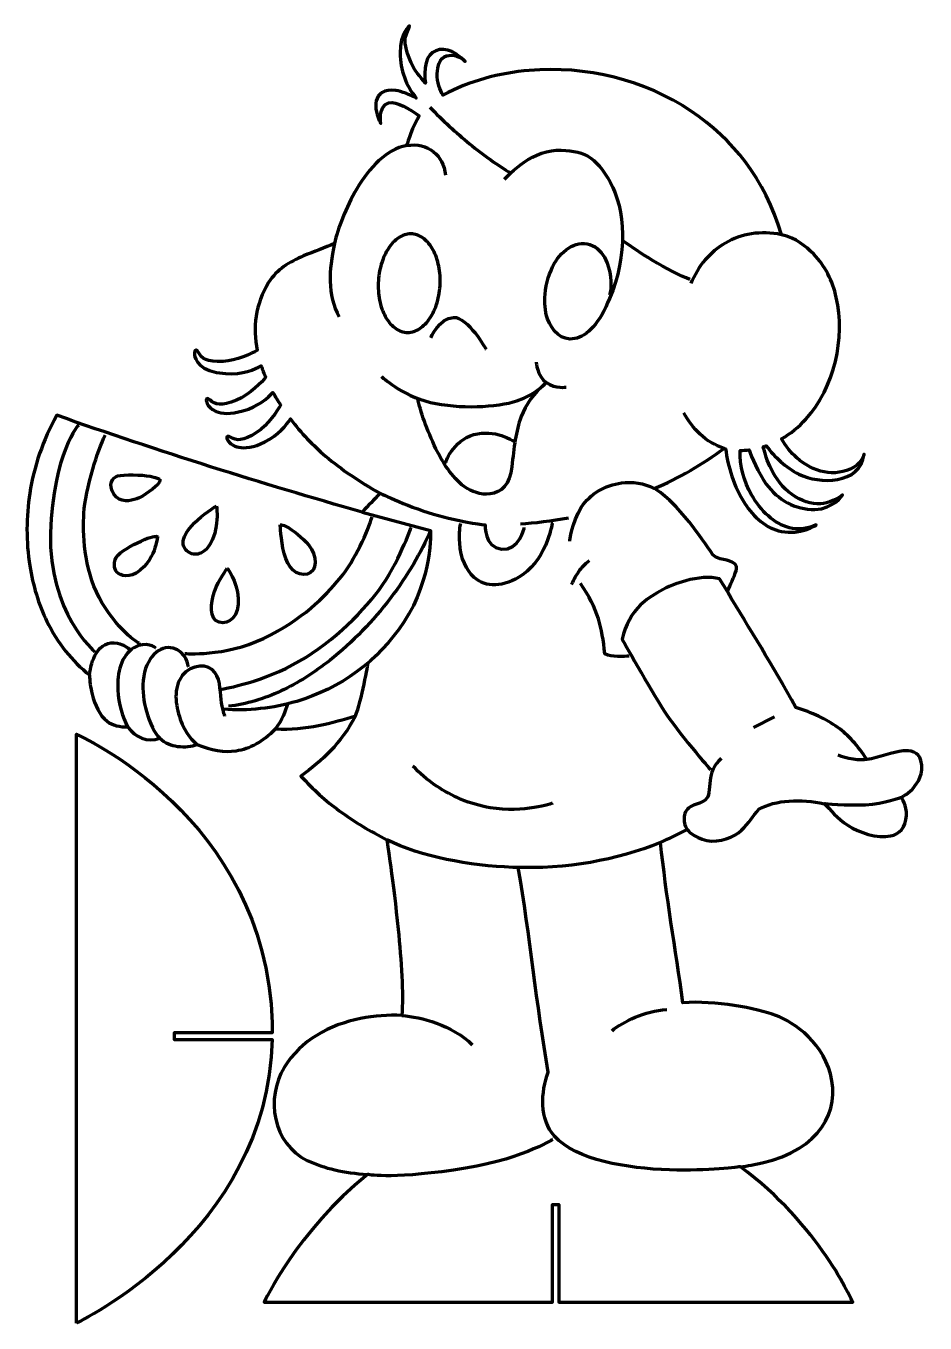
# Model space of a CAD drawing. Header units: centimetres. Extents: x -24.5 to 18.2, y -15.3 to 15.8.
# Drawn here: x -24.52 to -3, y -15.31 to 15.74 of the extents above; entities that cross this region are included whole.
import ezdxf

# ---------------------------------------------------------------- set-up
doc = ezdxf.new("R2010")
doc.units = ezdxf.units.CM
doc.header["$MEASUREMENT"] = 0
doc.layers.add('Camada 1', color=7, linetype='Continuous')

msp = doc.modelspace()

# ---------------------------------------------------------------- linework, layer by layer
at = {"layer": 'Camada 1', "color": 240, "lineweight": 211}
for points, knots in [([(-15.4063, 12.87787), (-15.4063, 12.87787), (-15.32201, 13.20034), (-15.15821, 13.50273), (-15.15821, 13.50273), (-15.14138, 13.5338), (-15.12536, 13.56238), (-15.11013, 13.5887), (-15.11013, 13.5887), (-15.31661, 13.73753), (-15.65253, 13.94926), (-15.83273, 13.8992), (-15.83273, 13.8992), (-16.10489, 13.82359), (-16.02929, 13.40781), (-16.02929, 13.40781), (-16.02929, 13.40781), (-16.12974, 13.59011), (-16.17446, 13.79002), (-16.13882, 13.94366), (-16.13882, 13.94366), (-16.09816, 14.11893), (-15.9529, 14.23403), (-15.6664, 14.19405), (-15.6664, 14.19405), (-15.52425, 14.17422), (-15.34065, 14.09597), (-15.17904, 14.0142), (-15.17904, 14.0142), (-15.43249, 14.31517), (-15.55805, 14.67659), (-15.56431, 15.08989), (-15.56431, 15.08989), (-15.57187, 15.58885), (-15.33751, 15.74005), (-15.33751, 15.74005), (-15.33751, 15.74005), (-15.33751, 15.74005), (-15.40556, 15.58885), (-15.43579, 15.47545), (-15.43579, 15.47545), (-15.46602, 15.36204), (-15.44336, 15.19572), (-15.2997, 14.85552), (-15.2997, 14.85552), (-15.23019, 14.69087), (-15.08808, 14.51207), (-14.95992, 14.37138), (-14.95992, 14.37138), (-14.97131, 14.44728), (-14.97844, 14.52545), (-14.97844, 14.60229), (-14.97844, 14.60229), (-14.97844, 14.98785), (-14.79698, 15.19198), (-14.52482, 15.17687), (-14.52482, 15.17687), (-14.25266, 15.16175), (-14.01074, 14.88959), (-14.01074, 14.88959), (-14.01074, 14.88959), (-14.01074, 14.88959), (-14.15438, 15.04834), (-14.32826, 15.04078), (-14.32826, 15.04078), (-14.50215, 15.03323), (-14.65334, 14.99165), (-14.67603, 14.59852), (-14.67603, 14.59852), (-14.68829, 14.38612), (-14.61227, 14.20687), (-14.53978, 14.0869), (-14.53978, 14.0869), (-13.90216, 14.42078), (-13.19558, 14.6141), (-12.47352, 14.67607), (-12.47352, 14.67607), (-11.11788, 14.79245), (-9.70766, 14.44615), (-8.59698, 13.69921), (-8.59698, 13.69921), (-7.60792, 13.03405), (-6.83182, 12.08445), (-6.43526, 10.74338), (-6.43526, 10.74338), (-6.08002, 10.6526), (-5.86063, 10.47529), (-5.66496, 10.27606), (-5.66496, 10.27606), (-5.39149, 9.99763), (-5.21634, 9.63683), (-5.1256, 9.24146), (-5.1256, 9.24146), (-4.90302, 8.27167), (-5.16751, 7.08765), (-5.85092, 6.3304), (-5.85092, 6.3304), (-6.02006, 6.143), (-6.21486, 5.98174), (-6.43428, 5.85632), (-6.43428, 5.85632), (-6.34046, 5.68452), (-6.21449, 5.52767), (-6.06778, 5.39857), (-6.06778, 5.39857), (-5.68666, 5.06322), (-5.16551, 4.91512), (-4.70419, 5.1787), (-4.70419, 5.1787), (-4.49251, 5.29965), (-4.46227, 5.48866), (-4.46227, 5.48866), (-4.46227, 5.48866), (-4.50143, 5.12567), (-4.77154, 4.94201), (-5.09519, 4.88325), (-5.09519, 4.88325), (-5.4084, 4.82637), (-5.7718, 4.88643), (-6.02456, 5.014), (-6.02456, 5.014), (-6.33427, 5.17031), (-6.60118, 5.42126), (-6.80165, 5.68929), (-6.80165, 5.68929), (-6.82504, 5.68119), (-6.84864, 5.67345), (-6.87247, 5.66611), (-6.87247, 5.66611), (-6.83609, 5.51158), (-6.68985, 4.93911), (-6.26917, 4.5852), (-6.26917, 4.5852), (-6.04635, 4.41184), (-5.81599, 4.30721), (-5.58126, 4.30063), (-5.58126, 4.30063), (-5.38216, 4.29506), (-5.1799, 4.36001), (-4.97637, 4.51339), (-4.97637, 4.51339), (-4.97637, 4.51339), (-5.18427, 4.17697), (-5.64166, 4.16562), (-5.64166, 4.16562), (-6.09905, 4.15428), (-6.53, 4.39996), (-6.80216, 4.77418), (-6.80216, 4.77418), (-7.00371, 5.05132), (-7.15133, 5.41959), (-7.21439, 5.59207), (-7.21439, 5.59207), (-7.28485, 5.58371), (-7.3564, 5.5796), (-7.42884, 5.58024), (-7.42884, 5.58024), (-7.4379, 5.21076), (-7.33164, 4.83457), (-7.15319, 4.51648), (-7.15319, 4.51648), (-6.93371, 4.12526), (-6.60503, 3.82191), (-6.24742, 3.72698), (-6.24742, 3.72698), (-6.05492, 3.67589), (-5.84315, 3.69269), (-5.60986, 3.79527), (-5.60986, 3.79527), (-5.60986, 3.79527), (-5.99234, 3.54492), (-6.44014, 3.63883), (-6.44014, 3.63883), (-6.80838, 3.71605), (-7.10028, 3.97769), (-7.31723, 4.31215), (-7.31723, 4.31215), (-7.57386, 4.70776), (-7.7257, 5.20533), (-7.77521, 5.62016), (-7.77521, 5.62016), (-7.78551, 5.62247), (-7.79582, 5.62487), (-7.80615, 5.62739), (-7.80615, 5.62739), (-8.31205, 5.26163), (-8.90492, 4.90205), (-9.48199, 4.66973), (-9.48199, 4.66973), (-9.21965, 4.51866), (-8.9189, 4.20135), (-8.65006, 3.86746), (-8.65006, 3.86746), (-8.42514, 3.58811), (-8.22252, 3.29713), (-8.0834, 3.08213), (-8.0834, 3.08213), (-8.00412, 2.99785), (-7.89594, 2.98449), (-7.78728, 2.96243), (-7.78728, 2.96243), (-7.67861, 2.94038), (-7.52899, 2.88526), (-7.51639, 2.78918), (-7.51639, 2.78918), (-7.50378, 2.6931), (-7.60615, 2.48993), (-7.67546, 2.32927), (-7.67546, 2.32927), (-7.74476, 2.16862), (-7.73216, 2.20012), (-7.73216, 2.20012), (-7.73216, 2.20012), (-7.18721, 1.2761), (-6.65171, 0.44971), (-6.09731, -0.57197), (-6.09731, -0.57197), (-5.69442, -0.70507), (-5.3713, -0.84696), (-5.09084, -1.05165), (-5.09084, -1.05165), (-4.83166, -1.24078), (-4.60887, -1.48354), (-4.39317, -1.82251), (-4.39317, -1.82251), (-4.10375, -1.77365), (-3.76616, -1.63654), (-3.52745, -1.61246), (-3.52745, -1.61246), (-3.35443, -1.595), (-3.16112, -1.63343), (-3.09853, -1.84139), (-3.09853, -1.84139), (-3.00088, -2.16584), (-3.19932, -2.38635), (-3.27807, -2.4966), (-3.27807, -2.4966), (-3.35682, -2.60685), (-3.56788, -2.7297), (-3.56788, -2.7297), (-3.56788, -2.7297), (-3.56788, -2.7297), (-3.43217, -2.92674), (-3.44494, -3.15803), (-3.44494, -3.15803), (-3.4616, -3.46061), (-3.61788, -3.60364), (-3.82649, -3.6496), (-3.82649, -3.6496), (-4.14658, -3.72015), (-4.58995, -3.56219), (-4.84116, -3.40168), (-4.84116, -3.40168), (-5.11505, -3.22669), (-5.26683, -3.01489), (-5.41064, -2.87774), (-5.41064, -2.87774), (-5.97511, -2.76068), (-6.57465, -2.78055), (-6.9762, -3.00998), (-6.9762, -3.00998), (-7.1289, -3.17641), (-7.21245, -3.34075), (-7.39201, -3.51084), (-7.39201, -3.51084), (-7.57156, -3.68094), (-7.91491, -3.81955), (-8.22677, -3.75655), (-8.22677, -3.75655), (-8.53862, -3.69354), (-8.69297, -3.49824), (-8.69297, -3.49824), (-8.69297, -3.49824), (-8.90613, -3.60114), (-9.11928, -3.70403), (-9.33244, -3.80692), (-9.33244, -3.80692), (-9.2012, -5.06589), (-8.97545, -6.36264), (-8.79697, -7.64051), (-8.79697, -7.64051), (-8.03257, -7.58905), (-7.02665, -7.76956), (-6.57304, -7.94596), (-6.57304, -7.94596), (-6.11944, -8.12236), (-5.38863, -8.61372), (-5.23113, -9.50833), (-5.23113, -9.50833), (-5.07363, -10.40294), (-5.67846, -11.27855), (-7.16529, -11.53055), (-7.16529, -11.53055), (-7.2507, -11.54502), (-7.33606, -11.55797), (-7.42121, -11.56963), (-7.42121, -11.56963), (-5.53828, -12.94786), (-4.72969, -14.81359), (-4.72969, -14.81359), (-4.72969, -14.81359), (-4.72969, -14.81359), (-11.76852, -14.81359), (-11.76852, -14.81359), (-11.76852, -14.81359), (-11.76852, -14.81359), (-11.76852, -12.46824), (-11.76852, -12.46824), (-11.76852, -12.46824), (-11.76852, -12.46824), (-11.92129, -12.46824), (-11.92129, -12.46824), (-11.92129, -12.46824), (-11.92129, -12.46824), (-11.92129, -14.81359), (-11.92129, -14.81359), (-11.92129, -14.81359), (-11.92129, -14.81359), (-18.82295, -14.81359), (-18.82295, -14.81359), (-18.82295, -14.81359), (-18.82295, -14.81359), (-18.02885, -13.10538), (-16.34822, -11.75066), (-16.34822, -11.75066), (-16.90727, -11.71545), (-17.38233, -11.61035), (-17.78719, -11.41712), (-17.78719, -11.41712), (-18.61879, -11.0202), (-18.78889, -9.92401), (-18.34159, -9.19319), (-18.34159, -9.19319), (-17.94086, -8.53849), (-17.25053, -8.16862), (-16.51362, -8.01948), (-16.51362, -8.01948), (-16.18633, -7.95324), (-15.84982, -7.93053), (-15.52542, -7.94574), (-15.52542, -7.94574), (-15.48556, -7.42915), (-15.53782, -6.63578), (-15.61373, -5.87702), (-15.61373, -5.87702), (-15.72409, -4.77374), (-15.8845, -3.74355), (-15.8845, -3.74355), (-15.8845, -3.74355), (-16.27352, -3.54009), (-16.65723, -3.31534), (-17.02289, -3.0467), (-17.02289, -3.0467), (-17.3461, -2.80922), (-17.65524, -2.53745), (-17.94147, -2.21572), (-17.94147, -2.21572), (-17.4253, -1.83238), (-16.9928, -1.46431), (-16.63736, -0.77291), (-16.63736, -0.77291), (-17.17916, -0.94091), (-17.80921, -1.11625), (-18.55262, -1.08895), (-18.55262, -1.08895), (-18.847, -1.39434), (-19.16503, -1.55913), (-19.49326, -1.6108), (-19.49326, -1.6108), (-19.77495, -1.65517), (-20.0781, -1.60693), (-20.43, -1.45964), (-20.43, -1.45964), (-20.55413, -1.50343), (-20.72139, -1.52923), (-20.89278, -1.50494), (-20.89278, -1.50494), (-21.03976, -1.48411), (-21.18978, -1.42641), (-21.31829, -1.31158), (-21.31829, -1.31158), (-21.62842, -1.41965), (-21.89571, -1.29204), (-22.09006, -1.03753), (-22.09006, -1.03753), (-22.26672, -1.04632), (-22.45262, -1.00219), (-22.57837, -0.90561), (-22.57837, -0.90561), (-22.76096, -0.76537), (-22.87584, -0.51268), (-22.93893, -0.25566), (-22.93893, -0.25566), (-22.97823, -0.09556), (-22.99745, 0.06623), (-23.00043, 0.20357), (-23.00043, 0.20357), (-23.41973, 0.5286), (-23.76765, 0.97821), (-24.01922, 1.48694), (-24.01922, 1.48694), (-24.22216, 1.89731), (-24.35712, 2.34963), (-24.43062, 2.81414), (-24.43062, 2.81414), (-24.5225, 3.39481), (-24.51837, 3.9946), (-24.43092, 4.55547), (-24.43092, 4.55547), (-24.33112, 5.19556), (-24.11693, 5.81675), (-23.7856, 6.42022), (-23.7856, 6.42022), (-22.55673, 5.98826), (-21.32065, 5.57478), (-20.07694, 5.18098), (-20.07694, 5.18098), (-18.88223, 4.80271), (-17.68045, 4.44259), (-16.47119, 4.10172), (-16.47119, 4.10172), (-16.31998, 4.26446), (-16.20197, 4.39145), (-16.05076, 4.5542), (-16.05076, 4.5542), (-16.54377, 4.83442), (-16.97174, 5.12067), (-17.35013, 5.44355), (-17.35013, 5.44355), (-17.64609, 5.69608), (-17.93816, 5.9985), (-18.19386, 6.33247), (-18.19386, 6.33247), (-18.28828, 6.17964), (-18.47251, 5.95517), (-18.80496, 5.78434), (-18.80496, 5.78434), (-19.36072, 5.49875), (-19.61567, 5.72114), (-19.66976, 5.79014), (-19.66976, 5.79014), (-19.72385, 5.85913), (-19.74339, 5.96621), (-19.61414, 5.88904), (-19.61414, 5.88904), (-19.48488, 5.81184), (-19.33265, 5.79227), (-19.00219, 6.00577), (-19.00219, 6.00577), (-18.72624, 6.18407), (-18.49551, 6.54697), (-18.42688, 6.66187), (-18.42688, 6.66187), (-18.42688, 6.66187), (-18.43289, 6.67111), (-18.43289, 6.67111), (-18.43289, 6.67111), (-18.49573, 6.76819), (-18.55499, 6.86718), (-18.61003, 6.96776), (-18.61003, 6.96776), (-18.72663, 6.83498), (-18.95463, 6.63443), (-19.33358, 6.52397), (-19.33358, 6.52397), (-19.93345, 6.3491), (-20.14152, 6.61585), (-20.18152, 6.69387), (-20.18152, 6.69387), (-20.22154, 6.77187), (-20.2204, 6.88072), (-20.10815, 6.7804), (-20.10815, 6.7804), (-19.99589, 6.68008), (-19.85014, 6.63195), (-19.48517, 6.77883), (-19.48517, 6.77883), (-19.16621, 6.9072), (-18.85742, 7.24351), (-18.78462, 7.32628), (-18.78462, 7.32628), (-18.82402, 7.41869), (-18.85943, 7.51197), (-18.89034, 7.60586), (-18.89034, 7.60586), (-19.0375, 7.51903), (-19.33013, 7.3911), (-19.74879, 7.41648), (-19.74879, 7.41648), (-20.37249, 7.45428), (-20.47834, 7.77559), (-20.48969, 7.86252), (-20.48969, 7.86252), (-20.50103, 7.94946), (-20.46323, 8.05154), (-20.39141, 7.91923), (-20.39141, 7.91923), (-20.31959, 7.78692), (-20.19862, 7.69243), (-19.80549, 7.70754), (-19.80549, 7.70754), (-19.48668, 7.7198), (-19.11569, 7.9036), (-18.98681, 7.97265), (-18.98681, 7.97265), (-19.09318, 8.51703), (-19.03644, 9.07833), (-18.71586, 9.59521), (-18.71586, 9.59521), (-18.51671, 9.91632), (-18.20613, 10.09503), (-17.87995, 10.23419), (-17.87995, 10.23419), (-17.62752, 10.34189), (-17.3657, 10.42593), (-17.13893, 10.53401), (-17.13893, 10.53401), (-17.05575, 10.88782), (-16.86781, 11.39404), (-16.6005, 11.84268), (-16.6005, 11.84268), (-16.29625, 12.3533), (-15.89779, 12.7882), (-15.4063, 12.87787)], [0, 0, 0, 0, 0.00757576, 0.00757576, 0.00757576, 0.00757576, 0.01515152, 0.01515152, 0.01515152, 0.01515152, 0.02272727, 0.02272727, 0.02272727, 0.02272727, 0.03030303, 0.03030303, 0.03030303, 0.03030303, 0.03787879, 0.03787879, 0.03787879, 0.03787879, 0.04545455, 0.04545455, 0.04545455, 0.04545455, 0.0530303, 0.0530303, 0.0530303, 0.0530303, 0.06060606, 0.06060606, 0.06060606, 0.06060606, 0.06818182, 0.06818182, 0.06818182, 0.06818182, 0.07575758, 0.07575758, 0.07575758, 0.07575758, 0.08333333, 0.08333333, 0.08333333, 0.08333333, 0.09090909, 0.09090909, 0.09090909, 0.09090909, 0.09848485, 0.09848485, 0.09848485, 0.09848485, 0.10606061, 0.10606061, 0.10606061, 0.10606061, 0.11363636, 0.11363636, 0.11363636, 0.11363636, 0.12121212, 0.12121212, 0.12121212, 0.12121212, 0.12878788, 0.12878788, 0.12878788, 0.12878788, 0.13636364, 0.13636364, 0.13636364, 0.13636364, 0.14393939, 0.14393939, 0.14393939, 0.14393939, 0.15151515, 0.15151515, 0.15151515, 0.15151515, 0.15909091, 0.15909091, 0.15909091, 0.15909091, 0.16666667, 0.16666667, 0.16666667, 0.16666667, 0.17424242, 0.17424242, 0.17424242, 0.17424242, 0.18181818, 0.18181818, 0.18181818, 0.18181818, 0.18939394, 0.18939394, 0.18939394, 0.18939394, 0.1969697, 0.1969697, 0.1969697, 0.1969697, 0.20454545, 0.20454545, 0.20454545, 0.20454545, 0.21212121, 0.21212121, 0.21212121, 0.21212121, 0.21969697, 0.21969697, 0.21969697, 0.21969697, 0.22727273, 0.22727273, 0.22727273, 0.22727273, 0.23484848, 0.23484848, 0.23484848, 0.23484848, 0.24242424, 0.24242424, 0.24242424, 0.24242424, 0.25, 0.25, 0.25, 0.25, 0.25757576, 0.25757576, 0.25757576, 0.25757576, 0.26515152, 0.26515152, 0.26515152, 0.26515152, 0.27272727, 0.27272727, 0.27272727, 0.27272727, 0.28030303, 0.28030303, 0.28030303, 0.28030303, 0.28787879, 0.28787879, 0.28787879, 0.28787879, 0.29545455, 0.29545455, 0.29545455, 0.29545455, 0.3030303, 0.3030303, 0.3030303, 0.3030303, 0.31060606, 0.31060606, 0.31060606, 0.31060606, 0.31818182, 0.31818182, 0.31818182, 0.31818182, 0.32575758, 0.32575758, 0.32575758, 0.32575758, 0.33333333, 0.33333333, 0.33333333, 0.33333333, 0.34090909, 0.34090909, 0.34090909, 0.34090909, 0.34848485, 0.34848485, 0.34848485, 0.34848485, 0.35606061, 0.35606061, 0.35606061, 0.35606061, 0.36363636, 0.36363636, 0.36363636, 0.36363636, 0.37121212, 0.37121212, 0.37121212, 0.37121212, 0.37878788, 0.37878788, 0.37878788, 0.37878788, 0.38636364, 0.38636364, 0.38636364, 0.38636364, 0.39393939, 0.39393939, 0.39393939, 0.39393939, 0.40151515, 0.40151515, 0.40151515, 0.40151515, 0.40909091, 0.40909091, 0.40909091, 0.40909091, 0.41666667, 0.41666667, 0.41666667, 0.41666667, 0.42424242, 0.42424242, 0.42424242, 0.42424242, 0.43181818, 0.43181818, 0.43181818, 0.43181818, 0.43939394, 0.43939394, 0.43939394, 0.43939394, 0.4469697, 0.4469697, 0.4469697, 0.4469697, 0.45454545, 0.45454545, 0.45454545, 0.45454545, 0.46212121, 0.46212121, 0.46212121, 0.46212121, 0.46969697, 0.46969697, 0.46969697, 0.46969697, 0.47727273, 0.47727273, 0.47727273, 0.47727273, 0.48484848, 0.48484848, 0.48484848, 0.48484848, 0.49242424, 0.49242424, 0.49242424, 0.49242424, 0.5, 0.5, 0.5, 0.5, 0.50757576, 0.50757576, 0.50757576, 0.50757576, 0.51515152, 0.51515152, 0.51515152, 0.51515152, 0.52272727, 0.52272727, 0.52272727, 0.52272727, 0.53030303, 0.53030303, 0.53030303, 0.53030303, 0.53787879, 0.53787879, 0.53787879, 0.53787879, 0.54545455, 0.54545455, 0.54545455, 0.54545455, 0.5530303, 0.5530303, 0.5530303, 0.5530303, 0.56060606, 0.56060606, 0.56060606, 0.56060606, 0.56818182, 0.56818182, 0.56818182, 0.56818182, 0.57575758, 0.57575758, 0.57575758, 0.57575758, 0.58333333, 0.58333333, 0.58333333, 0.58333333, 0.59090909, 0.59090909, 0.59090909, 0.59090909, 0.59848485, 0.59848485, 0.59848485, 0.59848485, 0.60606061, 0.60606061, 0.60606061, 0.60606061, 0.61363636, 0.61363636, 0.61363636, 0.61363636, 0.62121212, 0.62121212, 0.62121212, 0.62121212, 0.62878788, 0.62878788, 0.62878788, 0.62878788, 0.63636364, 0.63636364, 0.63636364, 0.63636364, 0.64393939, 0.64393939, 0.64393939, 0.64393939, 0.65151515, 0.65151515, 0.65151515, 0.65151515, 0.65909091, 0.65909091, 0.65909091, 0.65909091, 0.66666667, 0.66666667, 0.66666667, 0.66666667, 0.67424242, 0.67424242, 0.67424242, 0.67424242, 0.68181818, 0.68181818, 0.68181818, 0.68181818, 0.68939394, 0.68939394, 0.68939394, 0.68939394, 0.6969697, 0.6969697, 0.6969697, 0.6969697, 0.70454545, 0.70454545, 0.70454545, 0.70454545, 0.71212121, 0.71212121, 0.71212121, 0.71212121, 0.71969697, 0.71969697, 0.71969697, 0.71969697, 0.72727273, 0.72727273, 0.72727273, 0.72727273, 0.73484848, 0.73484848, 0.73484848, 0.73484848, 0.74242424, 0.74242424, 0.74242424, 0.74242424, 0.75, 0.75, 0.75, 0.75, 0.75757576, 0.75757576, 0.75757576, 0.75757576, 0.76515152, 0.76515152, 0.76515152, 0.76515152, 0.77272727, 0.77272727, 0.77272727, 0.77272727, 0.78030303, 0.78030303, 0.78030303, 0.78030303, 0.78787879, 0.78787879, 0.78787879, 0.78787879, 0.79545455, 0.79545455, 0.79545455, 0.79545455, 0.8030303, 0.8030303, 0.8030303, 0.8030303, 0.81060606, 0.81060606, 0.81060606, 0.81060606, 0.81818182, 0.81818182, 0.81818182, 0.81818182, 0.82575758, 0.82575758, 0.82575758, 0.82575758, 0.83333333, 0.83333333, 0.83333333, 0.83333333, 0.84090909, 0.84090909, 0.84090909, 0.84090909, 0.84848485, 0.84848485, 0.84848485, 0.84848485, 0.85606061, 0.85606061, 0.85606061, 0.85606061, 0.86363636, 0.86363636, 0.86363636, 0.86363636, 0.87121212, 0.87121212, 0.87121212, 0.87121212, 0.87878788, 0.87878788, 0.87878788, 0.87878788, 0.88636364, 0.88636364, 0.88636364, 0.88636364, 0.89393939, 0.89393939, 0.89393939, 0.89393939, 0.90151515, 0.90151515, 0.90151515, 0.90151515, 0.90909091, 0.90909091, 0.90909091, 0.90909091, 0.91666667, 0.91666667, 0.91666667, 0.91666667, 0.92424242, 0.92424242, 0.92424242, 0.92424242, 0.93181818, 0.93181818, 0.93181818, 0.93181818, 0.93939394, 0.93939394, 0.93939394, 0.93939394, 0.9469697, 0.9469697, 0.9469697, 0.9469697, 0.95454545, 0.95454545, 0.95454545, 0.95454545, 0.96212121, 0.96212121, 0.96212121, 0.96212121, 0.96969697, 0.96969697, 0.96969697, 0.96969697, 0.97727273, 0.97727273, 0.97727273, 0.97727273, 0.98484848, 0.98484848, 0.98484848, 0.98484848, 1, 1, 1, 1]), ([(-23.3161, -15.30972), (-23.3161, -15.30972), (-18.73864, -13.18125), (-18.62808, -8.51912), (-18.62808, -8.51912), (-18.62808, -8.51912), (-20.97074, -8.51912), (-20.97074, -8.51912), (-20.97074, -8.51912), (-20.97074, -8.51912), (-20.97074, -8.36635), (-20.97074, -8.36635), (-20.97074, -8.36635), (-20.97074, -8.36635), (-18.62563, -8.36635), (-18.62563, -8.36635), (-18.62563, -8.36635), (-18.62522, -8.2855), (-18.62633, -8.2038), (-18.62885, -8.12134), (-18.62885, -8.12134), (-18.78005, -3.18208), (-23.3161, -1.21646), (-23.3161, -1.21646), (-23.3161, -1.21646), (-23.3161, -1.21646), (-23.3161, -15.30972), (-23.3161, -15.30972)], [0, 0, 0, 0, 0.125, 0.125, 0.125, 0.125, 0.25, 0.25, 0.25, 0.25, 0.375, 0.375, 0.375, 0.375, 0.5, 0.5, 0.5, 0.5, 0.625, 0.625, 0.625, 0.625, 0.75, 0.75, 0.75, 0.75, 1, 1, 1, 1])]:
    msp.add_open_spline(points, degree=3, knots=knots, dxfattribs=at)
at = {"layer": 'Camada 1', "color": 175, "lineweight": 211}
for points, knots in [([(-14.85503, 13.79709), (-14.55673, 13.48425), (-14.23, 13.18526), (-13.90473, 12.92014), (-13.90473, 12.92014), (-13.56291, 12.64154), (-13.22267, 12.40029), (-12.91867, 12.21966)], [0, 0, 0, 0, 0.33333333, 0.33333333, 0.33333333, 0.33333333, 1, 1, 1, 1]), ([(-15.4063, 12.87787), (-15.15519, 12.92264), (-14.93005, 12.86691), (-14.76315, 12.72928), (-14.76315, 12.72928), (-14.61221, 12.6048), (-14.50889, 12.4133), (-14.47709, 12.16853)], [0, 0, 0, 0, 0.33333333, 0.33333333, 0.33333333, 0.33333333, 1, 1, 1, 1]), ([(-13.06483, 12.07338), (-13.06483, 12.07338), (-12.46635, 12.75063), (-11.82689, 12.76323), (-11.82689, 12.76323), (-11.18743, 12.77583), (-10.88822, 12.62462), (-10.53541, 11.99776), (-10.53541, 11.99776), (-10.1826, 11.3709), (-10.10702, 10.24633), (-10.55432, 9.21311), (-10.55432, 9.21311), (-10.78317, 8.6372), (-11.09034, 8.31276), (-11.3816, 8.25575), (-11.3816, 8.25575), (-11.71038, 8.19139), (-11.93411, 8.44197), (-12.03733, 8.73252), (-12.03733, 8.73252), (-12.10001, 8.90896), (-12.11561, 9.11386), (-12.09624, 9.31902), (-12.09624, 9.31902), (-12.07141, 9.58212), (-11.98904, 9.8457), (-11.87479, 10.05043), (-11.87479, 10.05043), (-11.78404, 10.21304), (-11.64206, 10.36892), (-11.47512, 10.45796), (-11.47512, 10.45796), (-11.31708, 10.54225), (-11.13663, 10.56665), (-10.9561, 10.48016), (-10.9561, 10.48016), (-10.80482, 10.40769), (-10.68502, 10.26062), (-10.611, 10.06243), (-10.611, 10.06243), (-10.50531, 9.77947), (-10.49395, 9.44256), (-10.55748, 9.30129)], [0, 0, 0, 0, 0.08333333, 0.08333333, 0.08333333, 0.08333333, 0.16666667, 0.16666667, 0.16666667, 0.16666667, 0.25, 0.25, 0.25, 0.25, 0.33333333, 0.33333333, 0.33333333, 0.33333333, 0.41666667, 0.41666667, 0.41666667, 0.41666667, 0.5, 0.5, 0.5, 0.5, 0.58333333, 0.58333333, 0.58333333, 0.58333333, 0.66666667, 0.66666667, 0.66666667, 0.66666667, 0.75, 0.75, 0.75, 0.75, 0.83333333, 0.83333333, 0.83333333, 0.83333333, 1, 1, 1, 1]), ([(-15.31139, 10.762), (-15.20918, 10.762), (-15.11285, 10.72898), (-15.02616, 10.66929), (-15.02616, 10.66929), (-14.93946, 10.6096), (-14.8624, 10.52321), (-14.79878, 10.41647), (-14.79878, 10.41647), (-14.73515, 10.30973), (-14.68493, 10.18263), (-14.6519, 10.04149), (-14.6519, 10.04149), (-14.61887, 9.90035), (-14.60302, 9.74518), (-14.60813, 9.58231), (-14.60813, 9.58231), (-14.61323, 9.41943), (-14.63881, 9.26426), (-14.6807, 9.12312), (-14.6807, 9.12312), (-14.72259, 8.98198), (-14.78078, 8.85487), (-14.8511, 8.74815), (-14.8511, 8.74815), (-14.92142, 8.64141), (-15.00388, 8.55502), (-15.09432, 8.49533), (-15.09432, 8.49533), (-15.18475, 8.43564), (-15.28318, 8.40262), (-15.38538, 8.40262), (-15.38538, 8.40262), (-15.48759, 8.40262), (-15.58394, 8.43564), (-15.67062, 8.49533), (-15.67062, 8.49533), (-15.75731, 8.55502), (-15.83437, 8.64141), (-15.89799, 8.74815), (-15.89799, 8.74815), (-15.96162, 8.85487), (-16.01183, 8.98199), (-16.04486, 9.12312), (-16.04486, 9.12312), (-16.07788, 9.26424), (-16.09374, 9.41943), (-16.08863, 9.58231), (-16.08863, 9.58231), (-16.08353, 9.74518), (-16.05793, 9.90035), (-16.01606, 10.04149), (-16.01606, 10.04149), (-15.97418, 10.18261), (-15.91598, 10.30973), (-15.84566, 10.41647), (-15.84566, 10.41647), (-15.77534, 10.52319), (-15.69286, 10.60958), (-15.60244, 10.66928), (-15.60244, 10.66928), (-15.51201, 10.72897), (-15.4136, 10.762), (-15.31139, 10.762)], [0, 0, 0, 0, 0.05882353, 0.05882353, 0.05882353, 0.05882353, 0.11764706, 0.11764706, 0.11764706, 0.11764706, 0.17647059, 0.17647059, 0.17647059, 0.17647059, 0.23529412, 0.23529412, 0.23529412, 0.23529412, 0.29411765, 0.29411765, 0.29411765, 0.29411765, 0.35294118, 0.35294118, 0.35294118, 0.35294118, 0.41176471, 0.41176471, 0.41176471, 0.41176471, 0.47058824, 0.47058824, 0.47058824, 0.47058824, 0.52941176, 0.52941176, 0.52941176, 0.52941176, 0.58823529, 0.58823529, 0.58823529, 0.58823529, 0.64705882, 0.64705882, 0.64705882, 0.64705882, 0.70588235, 0.70588235, 0.70588235, 0.70588235, 0.76470588, 0.76470588, 0.76470588, 0.76470588, 0.82352941, 0.82352941, 0.82352941, 0.82352941, 0.88235294, 0.88235294, 0.88235294, 0.88235294, 1, 1, 1, 1]), ([(-8.62754, 9.66739), (-8.86969, 9.76582), (-9.19508, 9.93095), (-9.54545, 10.14208), (-9.54545, 10.14208), (-9.77365, 10.27959), (-10.01249, 10.43663), (-10.24579, 10.60747)], [0, 0, 0, 0, 0.33333333, 0.33333333, 0.33333333, 0.33333333, 1, 1, 1, 1]), ([(-6.43526, 10.74338), (-6.93963, 10.84552), (-7.40174, 10.7636), (-7.78112, 10.54391), (-7.78112, 10.54391), (-8.14485, 10.33329), (-8.43257, 9.99603), (-8.60864, 9.57291)], [0, 0, 0, 0, 0.33333333, 0.33333333, 0.33333333, 0.33333333, 1, 1, 1, 1]), ([(-17.13893, 10.53401), (-17.20923, 10.19734), (-17.24741, 9.90046), (-17.24035, 9.62787), (-17.24035, 9.62787), (-17.23238, 9.31982), (-17.1666, 9.04276), (-17.02409, 8.77434)], [0, 0, 0, 0, 0.33333333, 0.33333333, 0.33333333, 0.33333333, 1, 1, 1, 1]), ([(-14.83323, 8.27025), (-14.83323, 8.27025), (-14.62848, 8.75222), (-14.28827, 8.76482), (-14.28827, 8.76482), (-13.94806, 8.77742), (-13.5102, 8.00562), (-13.5102, 8.00562)], [0, 0, 0, 0, 0.33333333, 0.33333333, 0.33333333, 0.33333333, 1, 1, 1, 1]), ([(-12.30691, 7.6938), (-12.30691, 7.6938), (-12.29431, 7.36619), (-12.06751, 7.20553), (-12.06751, 7.20553), (-11.84071, 7.04488), (-11.59186, 7.09528), (-11.59186, 7.09528)], [0, 0, 0, 0, 0.33333333, 0.33333333, 0.33333333, 0.33333333, 1, 1, 1, 1]), ([(-16.00827, 7.34729), (-16.00827, 7.34729), (-15.53575, 6.89367), (-14.84274, 6.72985), (-14.84274, 6.72985), (-14.14973, 6.56604), (-13.23935, 6.61013), (-12.76999, 6.76764), (-12.76999, 6.76764), (-12.30063, 6.92516), (-12.06751, 7.20553), (-12.06751, 7.20553), (-12.06751, 7.20553), (-12.37699, 6.93523), (-12.55503, 6.67295), (-12.66628, 6.3879), (-12.66628, 6.3879), (-12.80208, 6.03998), (-12.83841, 5.65809), (-12.89284, 5.18631), (-12.89284, 5.18631), (-12.94102, 4.76878), (-13.1446, 4.56701), (-13.40982, 4.53725), (-13.40982, 4.53725), (-13.645, 4.51088), (-13.85147, 4.58617), (-14.03037, 4.71605), (-14.03037, 4.71605), (-14.33423, 4.93667), (-14.55857, 5.31488), (-14.70877, 5.62029), (-14.70877, 5.62029), (-14.92285, 6.05552), (-15.08372, 6.53383), (-15.14386, 6.82252)], [0, 0, 0, 0, 0.1, 0.1, 0.1, 0.1, 0.2, 0.2, 0.2, 0.2, 0.3, 0.3, 0.3, 0.3, 0.4, 0.4, 0.4, 0.4, 0.5, 0.5, 0.5, 0.5, 0.6, 0.6, 0.6, 0.6, 0.7, 0.7, 0.7, 0.7, 0.8, 0.8, 0.8, 0.8, 1, 1, 1, 1]), ([(-23.26049, 6.18294), (-23.24379, 6.23113), (-23.8779, 5.50255), (-23.9346, 3.60623), (-23.9346, 3.60623), (-23.99131, 1.7099), (-22.86991, 0.75227), (-22.86991, 0.75227)], [0, 0, 0, 0, 0.33333333, 0.33333333, 0.33333333, 0.33333333, 1, 1, 1, 1]), ([(-21.81133, 0.9728), (-21.79606, 0.91615), (-22.39093, 1.3382), (-22.76894, 2.05641), (-22.76894, 2.05641), (-23.14696, 2.77462), (-23.15956, 3.59359), (-23.13435, 4.0787), (-23.13435, 4.0787), (-23.12037, 4.34781), (-23.03465, 4.74974), (-22.92238, 5.13335), (-22.92238, 5.13335), (-22.83228, 5.44123), (-22.72504, 5.73734), (-22.62406, 5.94353)], [0, 0, 0, 0, 0.2, 0.2, 0.2, 0.2, 0.4, 0.4, 0.4, 0.4, 0.6, 0.6, 0.6, 0.6, 1, 1, 1, 1]), ([(-14.4616, 5.29021), (-14.50946, 5.26008), (-14.2978, 5.81627), (-13.80009, 5.95803), (-13.80009, 5.95803), (-13.30239, 6.09978), (-12.85508, 5.80682), (-12.85508, 5.80682)], [0, 0, 0, 0, 0.33333333, 0.33333333, 0.33333333, 0.33333333, 1, 1, 1, 1]), ([(-21.31522, 4.88829), (-21.31522, 4.88829), (-21.35301, 4.91981), (-21.5499, 4.95918), (-21.5499, 4.95918), (-21.74678, 4.99856), (-22.1846, 5.008), (-22.32164, 4.96863), (-22.32164, 4.96863), (-22.45868, 4.92925), (-22.5626, 4.75917), (-22.41612, 4.53394), (-22.41612, 4.53394), (-22.26964, 4.3087), (-22.01449, 4.37011), (-21.87115, 4.41893), (-21.87115, 4.41893), (-21.72781, 4.46774), (-21.39231, 4.72133), (-21.34821, 4.78434), (-21.34821, 4.78434), (-21.3041, 4.84735), (-21.31522, 4.88829), (-21.31522, 4.88829)], [0, 0, 0, 0, 0.14285714, 0.14285714, 0.14285714, 0.14285714, 0.28571429, 0.28571429, 0.28571429, 0.28571429, 0.42857143, 0.42857143, 0.42857143, 0.42857143, 0.57142857, 0.57142857, 0.57142857, 0.57142857, 0.71428571, 0.71428571, 0.71428571, 0.71428571, 1, 1, 1, 1]), ([(-11.50374, 3.40647), (-11.50374, 3.40647), (-11.46783, 3.84403), (-11.22235, 4.22569), (-11.22235, 4.22569), (-11.02307, 4.53548), (-10.66199, 4.75012), (-10.26806, 4.8014), (-10.26806, 4.8014), (-10.008, 4.83526), (-9.73358, 4.79791), (-9.48199, 4.66973)], [0, 0, 0, 0, 0.25, 0.25, 0.25, 0.25, 0.5, 0.5, 0.5, 0.5, 1, 1, 1, 1]), ([(-16.05076, 4.5542), (-16.05076, 4.5542), (-15.31216, 4.20033), (-14.64436, 4.01761), (-14.64436, 4.01761), (-13.97655, 3.8349), (-13.52925, 3.7971), (-13.52925, 3.7971), (-13.52925, 3.7971), (-13.52925, 3.7971), (-13.56072, 3.26159), (-13.14176, 3.21748), (-13.14176, 3.21748), (-12.7228, 3.17338), (-12.59365, 3.73095), (-12.59365, 3.73095)], [0, 0, 0, 0, 0.2, 0.2, 0.2, 0.2, 0.4, 0.4, 0.4, 0.4, 0.6, 0.6, 0.6, 0.6, 1, 1, 1, 1]), ([(-19.96062, 4.24643), (-20.10886, 4.16171), (-20.37645, 3.97355), (-20.56098, 3.76679), (-20.56098, 3.76679), (-20.67859, 3.63501), (-20.76246, 3.49564), (-20.76021, 3.37068), (-20.76021, 3.37068), (-20.75832, 3.26694), (-20.69673, 3.17926), (-20.61104, 3.13178), (-20.61104, 3.13178), (-20.53125, 3.08757), (-20.43053, 3.07818), (-20.33762, 3.12312), (-20.33762, 3.12312), (-20.13708, 3.22011), (-20.03107, 3.44848), (-19.98238, 3.68632), (-19.98238, 3.68632), (-19.94022, 3.8923), (-19.94102, 4.1054), (-19.96062, 4.24643)], [0, 0, 0, 0, 0.14285714, 0.14285714, 0.14285714, 0.14285714, 0.28571429, 0.28571429, 0.28571429, 0.28571429, 0.42857143, 0.42857143, 0.42857143, 0.42857143, 0.57142857, 0.57142857, 0.57142857, 0.57142857, 0.71428571, 0.71428571, 0.71428571, 0.71428571, 1, 1, 1, 1]), ([(-16.47119, 4.10172), (-16.47119, 4.10172), (-14.84057, 3.65961), (-14.84057, 3.65961), (-14.84057, 3.65961), (-14.84057, 3.65961), (-14.77751, 2.53189), (-15.47682, 1.46718), (-15.47682, 1.46718), (-16.09325, 0.52864), (-17.00847, -0.12034), (-18.04095, -0.42792), (-18.04095, -0.42792), (-18.60388, -0.5956), (-19.20167, -0.66182), (-19.80491, -0.61814)], [0, 0, 0, 0, 0.2, 0.2, 0.2, 0.2, 0.4, 0.4, 0.4, 0.4, 0.6, 0.6, 0.6, 0.6, 1, 1, 1, 1]), ([(-20.71835, 0.71768), (-20.71835, 0.71768), (-19.77334, 0.63263), (-18.83462, 1.07994), (-18.83462, 1.07994), (-17.89591, 1.52724), (-17.3667, 2.08167), (-17.00759, 2.51637), (-17.00759, 2.51637), (-16.64848, 2.95108), (-16.33032, 3.64721), (-16.23897, 3.99058)], [0, 0, 0, 0, 0.25, 0.25, 0.25, 0.25, 0.5, 0.5, 0.5, 0.5, 1, 1, 1, 1]), ([(-19.87389, -0.14231), (-19.87389, -0.14231), (-19.00475, -0.01), (-18.14164, 0.44361), (-18.14164, 0.44361), (-17.27854, 0.89721), (-16.52882, 1.62803), (-16.06892, 2.24544), (-16.06892, 2.24544), (-15.60901, 2.86284), (-15.30343, 3.73543), (-15.30343, 3.73543)], [0, 0, 0, 0, 0.25, 0.25, 0.25, 0.25, 0.5, 0.5, 0.5, 0.5, 1, 1, 1, 1]), ([(-18.43485, 3.7976), (-18.43485, 3.7976), (-18.42649, 3.44945), (-18.34145, 3.10926), (-18.34145, 3.10926), (-18.25639, 2.76906), (-18.03902, 2.56426), (-17.79016, 2.61782), (-17.79016, 2.61782), (-17.5413, 2.67138), (-17.54446, 3.06513), (-17.75236, 3.31399), (-17.75236, 3.31399), (-17.90312, 3.49446), (-18.13367, 3.67993), (-18.29284, 3.75922), (-18.29284, 3.75922), (-18.35316, 3.78928), (-18.40325, 3.80408), (-18.43485, 3.7976)], [0, 0, 0, 0, 0.16666667, 0.16666667, 0.16666667, 0.16666667, 0.33333333, 0.33333333, 0.33333333, 0.33333333, 0.5, 0.5, 0.5, 0.5, 0.66666667, 0.66666667, 0.66666667, 0.66666667, 1, 1, 1, 1]), ([(-11.91727, 3.8455), (-11.92611, 3.9043), (-12.01808, 3.02648), (-12.63548, 2.60438), (-12.63548, 2.60438), (-13.0987, 2.28768), (-13.51479, 2.29324), (-13.79236, 2.5369), (-13.79236, 2.5369), (-13.98662, 2.70742), (-14.11306, 2.99455), (-14.14039, 3.36945), (-14.14039, 3.36945), (-14.15243, 3.53461), (-14.14378, 3.6956), (-14.116, 3.8266)], [0, 0, 0, 0, 0.2, 0.2, 0.2, 0.2, 0.4, 0.4, 0.4, 0.4, 0.6, 0.6, 0.6, 0.6, 1, 1, 1, 1]), ([(-21.37343, 3.52192), (-21.37343, 3.52192), (-21.47738, 3.53766), (-21.68528, 3.44631), (-21.68528, 3.44631), (-21.89318, 3.35496), (-22.18928, 3.21007), (-22.31844, 3.07146), (-22.31844, 3.07146), (-22.44759, 2.93285), (-22.41609, 2.73442), (-22.34364, 2.66195), (-22.34364, 2.66195), (-22.27119, 2.58949), (-22.04122, 2.495), (-21.78607, 2.7092), (-21.78607, 2.7092), (-21.53092, 2.9234), (-21.45847, 3.17539), (-21.4191, 3.2951), (-21.4191, 3.2951), (-21.37972, 3.41481), (-21.37343, 3.52192), (-21.37343, 3.52192)], [0, 0, 0, 0, 0.14285714, 0.14285714, 0.14285714, 0.14285714, 0.28571429, 0.28571429, 0.28571429, 0.28571429, 0.42857143, 0.42857143, 0.42857143, 0.42857143, 0.57142857, 0.57142857, 0.57142857, 0.57142857, 0.71428571, 0.71428571, 0.71428571, 0.71428571, 1, 1, 1, 1]), ([(-14.84057, 3.65961), (-15.05752, 3.14162), (-15.38697, 2.58093), (-15.79784, 2.04252), (-15.79784, 2.04252), (-16.20871, 1.50411), (-16.70101, 0.98795), (-17.24365, 0.559), (-17.24365, 0.559), (-17.61465, 0.26572), (-18.00918, 0.01319), (-18.41731, -0.17781), (-18.41731, -0.17781), (-18.82544, -0.36881), (-19.24718, -0.49831), (-19.67257, -0.54554)], [0, 0, 0, 0, 0.2, 0.2, 0.2, 0.2, 0.4, 0.4, 0.4, 0.4, 0.6, 0.6, 0.6, 0.6, 1, 1, 1, 1]), ([(-11.04073, 2.93905), (-11.15143, 2.84584), (-11.22849, 2.76545), (-11.29331, 2.6753), (-11.29331, 2.6753), (-11.35524, 2.58918), (-11.40605, 2.49413), (-11.46442, 2.37046)], [0, 0, 0, 0, 0.33333333, 0.33333333, 0.33333333, 0.33333333, 1, 1, 1, 1]), ([(-19.70227, 2.7564), (-19.70227, 2.7564), (-19.91017, 2.48236), (-20.00783, 2.20515), (-20.00783, 2.20515), (-20.10547, 1.92794), (-20.13699, 1.5342), (-19.90073, 1.46804), (-19.90073, 1.46804), (-19.66447, 1.40188), (-19.40618, 1.60662), (-19.44083, 2.04134), (-19.44083, 2.04134), (-19.47547, 2.47605), (-19.70227, 2.7564), (-19.70227, 2.7564)], [0, 0, 0, 0, 0.2, 0.2, 0.2, 0.2, 0.4, 0.4, 0.4, 0.4, 0.6, 0.6, 0.6, 0.6, 1, 1, 1, 1]), ([(-7.73216, 2.20012), (-7.73216, 2.20012), (-7.919, 2.50711), (-7.919, 2.50711), (-7.919, 2.50711), (-8.15619, 2.56488), (-8.44362, 2.5379), (-8.7279, 2.46027), (-8.7279, 2.46027), (-9.15685, 2.34315), (-9.57868, 2.11063), (-9.81003, 1.87982), (-9.81003, 1.87982), (-10.01303, 1.67728), (-10.17673, 1.41246), (-10.25473, 1.06442), (-10.25473, 1.06442), (-10.25473, 1.06442), (-9.57744, -0.13884), (-9.25614, -0.64285), (-9.25614, -0.64285), (-8.93485, -1.14685), (-8.13789, -2.06038), (-8.13789, -2.06038)], [0, 0, 0, 0, 0.14285714, 0.14285714, 0.14285714, 0.14285714, 0.28571429, 0.28571429, 0.28571429, 0.28571429, 0.42857143, 0.42857143, 0.42857143, 0.42857143, 0.57142857, 0.57142857, 0.57142857, 0.57142857, 0.71428571, 0.71428571, 0.71428571, 0.71428571, 1, 1, 1, 1]), ([(-10.08156, 0.65525), (-10.22133, 0.65435), (-10.48648, 0.61282), (-10.66746, 0.71195), (-10.66746, 0.71195), (-10.69896, 1.03373), (-10.74273, 1.29644), (-10.82026, 1.54434), (-10.82026, 1.54434), (-10.90836, 1.82606), (-11.04012, 2.0887), (-11.24706, 2.39724)], [0, 0, 0, 0, 0.25, 0.25, 0.25, 0.25, 0.5, 0.5, 0.5, 0.5, 1, 1, 1, 1]), ([(-23.00043, 0.20357), (-22.98224, 0.37886), (-22.93217, 0.57943), (-22.83619, 0.73198), (-22.83619, 0.73198), (-22.72955, 0.90147), (-22.56624, 1.01169), (-22.32701, 0.96213), (-22.32701, 0.96213), (-22.19489, 0.93475), (-22.08598, 0.86234), (-22.04142, 0.80578)], [0, 0, 0, 0, 0.25, 0.25, 0.25, 0.25, 0.5, 0.5, 0.5, 0.5, 1, 1, 1, 1]), ([(-21.41144, 0.84985), (-21.41144, 0.84985), (-21.64289, 1.03232), (-21.9374, 0.85489), (-21.9374, 0.85489), (-22.24447, 0.66996), (-22.34211, 0.26082), (-22.32147, -0.15168), (-22.32147, -0.15168), (-22.30489, -0.48291), (-22.21202, -0.81632), (-22.09006, -1.03753)], [0, 0, 0, 0, 0.25, 0.25, 0.25, 0.25, 0.5, 0.5, 0.5, 0.5, 1, 1, 1, 1]), ([(-20.63337, 0.39936), (-20.63337, 0.39936), (-20.67746, 0.77107), (-20.99877, 0.84666), (-20.99877, 0.84666), (-21.32008, 0.92225), (-21.6666, 0.62616), (-21.71699, 0.07175), (-21.71699, 0.07175), (-21.73947, -0.17553), (-21.70456, -0.43608), (-21.64027, -0.66728), (-21.64027, -0.66728), (-21.56042, -0.95446), (-21.4352, -1.1964), (-21.31829, -1.31158)], [0, 0, 0, 0, 0.2, 0.2, 0.2, 0.2, 0.4, 0.4, 0.4, 0.4, 0.6, 0.6, 0.6, 0.6, 1, 1, 1, 1]), ([(-19.76078, -0.78193), (-19.76078, -0.78193), (-19.8238, -0.60867), (-19.85214, -0.38187), (-19.85214, -0.38187), (-19.88049, -0.15507), (-19.8616, 0.16307), (-20.06634, 0.33318), (-20.06634, 0.33318), (-20.27109, 0.50329), (-20.69635, 0.40564), (-20.8507, 0.07804), (-20.8507, 0.07804), (-21.00506, -0.24958), (-20.91372, -0.66221), (-20.78141, -0.97407), (-20.78141, -0.97407), (-20.6491, -1.28594), (-20.43, -1.45964), (-20.43, -1.45964)], [0, 0, 0, 0, 0.16666667, 0.16666667, 0.16666667, 0.16666667, 0.33333333, 0.33333333, 0.33333333, 0.33333333, 0.5, 0.5, 0.5, 0.5, 0.66666667, 0.66666667, 0.66666667, 0.66666667, 1, 1, 1, 1]), ([(-7.88278, -1.79566), (-7.88278, -1.79566), (-8.08123, -1.95633), (-8.13163, -2.21778), (-8.13163, -2.21778), (-8.18203, -2.47923), (-8.14422, -2.65562), (-8.22928, -2.75643), (-8.22928, -2.75643), (-8.31434, -2.85724), (-8.47499, -2.8761), (-8.59154, -2.93595), (-8.59154, -2.93595), (-8.69583, -2.98949), (-8.75328, -3.08097), (-8.76755, -3.18525), (-8.76755, -3.18525), (-8.78121, -3.28516), (-8.75529, -3.39684), (-8.69297, -3.49824)], [0, 0, 0, 0, 0.16666667, 0.16666667, 0.16666667, 0.16666667, 0.33333333, 0.33333333, 0.33333333, 0.33333333, 0.5, 0.5, 0.5, 0.5, 0.66666667, 0.66666667, 0.66666667, 0.66666667, 1, 1, 1, 1]), ([(-11.9149, -2.86653), (-11.9149, -2.86653), (-12.6016, -3.10591), (-13.40802, -2.97362), (-13.40802, -2.97362), (-13.90154, -2.89266), (-14.33845, -2.6937), (-14.6927, -2.4562), (-14.6927, -2.4562), (-14.91731, -2.30563), (-15.10869, -2.13953), (-15.26024, -1.9782)], [0, 0, 0, 0, 0.25, 0.25, 0.25, 0.25, 0.5, 0.5, 0.5, 0.5, 1, 1, 1, 1]), ([(-3.56788, -2.7297), (-3.56788, -2.7297), (-3.96731, -2.88548), (-4.42722, -2.91069), (-4.42722, -2.91069), (-4.88712, -2.93589), (-5.41064, -2.87774), (-5.41064, -2.87774)], [0, 0, 0, 0, 0.33333333, 0.33333333, 0.33333333, 0.33333333, 1, 1, 1, 1]), ([(-9.33244, -3.80692), (-10.39387, -4.22794), (-11.5659, -4.45271), (-12.87131, -4.40211), (-12.87131, -4.40211), (-13.89723, -4.36234), (-15.07327, -4.15045), (-15.8845, -3.74355)], [0, 0, 0, 0, 0.33333333, 0.33333333, 0.33333333, 0.33333333, 1, 1, 1, 1]), ([(-7.42101, -11.56966), (-7.42101, -11.56966), (-8.20208, -11.67292), (-9.11412, -11.64312), (-9.11412, -11.64312), (-10.14195, -11.60952), (-11.3412, -11.41333), (-11.87166, -10.83323), (-11.87166, -10.83323), (-12.22932, -10.44213), (-12.19909, -9.77001), (-12.02083, -9.30656), (-12.02083, -9.30656), (-12.30432, -7.67174), (-12.45547, -6.04113), (-12.73896, -4.40631)], [0, 0, 0, 0, 0.2, 0.2, 0.2, 0.2, 0.4, 0.4, 0.4, 0.4, 0.6, 0.6, 0.6, 0.6, 1, 1, 1, 1]), ([(-15.52542, -7.94574), (-15.28636, -7.96489), (-14.98908, -8.02415), (-14.69444, -8.13224), (-14.69444, -8.13224), (-14.38342, -8.24634), (-14.0753, -8.41489), (-13.84164, -8.64811)], [0, 0, 0, 0, 0.33333333, 0.33333333, 0.33333333, 0.33333333, 1, 1, 1, 1]), ([(-11.91556, -10.91314), (-11.91556, -10.91314), (-12.70681, -11.43213), (-14.28437, -11.65021), (-14.28437, -11.65021), (-15.86193, -11.86828), (-16.34832, -11.75067), (-16.34832, -11.75067)], [0, 0, 0, 0, 0.33333333, 0.33333333, 0.33333333, 0.33333333, 1, 1, 1, 1])]:
    msp.add_open_spline(points, degree=3, knots=knots, dxfattribs=at)
for points in [[(-7.80615, 5.62739), (-8.25277, 5.76463), (-8.57553, 6.10411), (-8.77556, 6.48079)], [(-12.68815, 3.82546), (-12.35934, 3.83416), (-11.92653, 3.90069), (-11.53838, 3.96721)], [(-16.63736, -0.77291), (-16.49026, -0.4461), (-16.32955, 0.49921), (-16.32955, 0.49921)], [(-18.55262, -1.08895), (-18.38029, -0.86948), (-18.30393, -0.66648), (-18.25492, -0.48635)], [(-7.1079, -1.05529), (-7.1079, -1.05529), (-6.60075, -0.80014), (-6.60075, -0.80014)], [(-4.39317, -1.82251), (-4.53975, -1.84968), (-4.90078, -1.80462), (-5.07928, -1.71683)], [(-10.49002, -8.31102), (-10.23932, -8.0945), (-9.71126, -7.84082), (-9.18274, -7.80386)]]:
    msp.add_open_spline(points, degree=3, dxfattribs=at)

doc.saveas('drawing.dxf')
